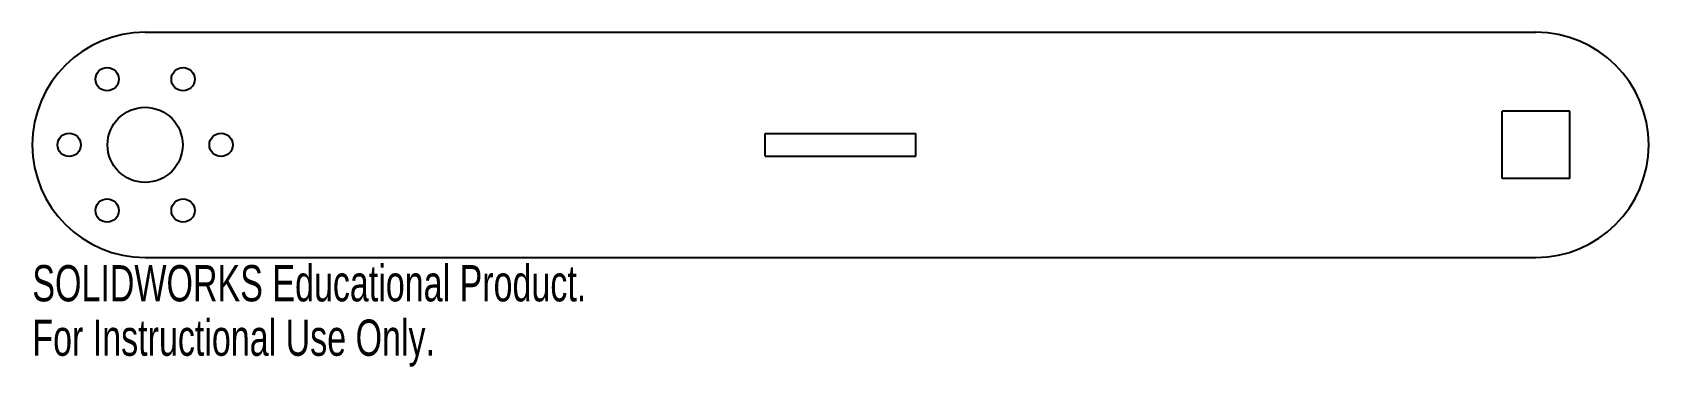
# Model space of a CAD drawing. Header units: millimetres. Extents: x -15 to 200, y -30 to 15.
import ezdxf

# ---------------------------------------------------------------- set-up
doc = ezdxf.new("R2010")
doc.units = ezdxf.units.MM
doc.styles.add('SLDTEXTSTYLE0', font='TXT', dxfattribs={"width": 0.7})

msp = doc.modelspace()

# ---------------------------------------------------------------- linework, layer by layer
at = {"color": 7, "linetype": 'Continuous', "lineweight": 25}
for p, q in [((0, 15), (185, 15)), ((180.5, -4.5), (180.5, 4.5)), ((189.5, 4.5), (180.5, 4.5)), ((189.5, -4.5), (189.5, 4.5)), ((82.5, -1.5), (82.5, 1.5)), ((82.5, 1.5), (102.5, 1.5)), ((102.5, -1.5), (102.5, 1.5)), ((82.5, -1.5), (102.5, -1.5)), ((189.5, -4.5), (180.5, -4.5)), ((0, -15), (185, -15))]:
    msp.add_line(p, q, dxfattribs=at)
for centre, radius in [((-5.05, 8.75), 1.55), ((5.05, 8.75), 1.55), ((0, 0), 5), ((-10.1, 0), 1.55), ((10.1, 0), 1.55), ((-5.05, -8.75), 1.55), ((5.05, -8.75), 1.55)]:
    msp.add_circle(centre, radius, dxfattribs=at)
for centre, start, end in [((0, 0), 90, 270), ((185, 0), 270, 90)]:
    msp.add_arc(centre, 15, start, end, dxfattribs=at)

# ---------------------------------------------------------------- texts
at = {"color": 7, "linetype": 'Continuous', "char_height": 4.8336, "attachment_point": 1, "style": 'SLDTEXTSTYLE0'}
for s, insert in [('SOLIDWORKS Educational Product.', (-15, -16.02)), ('For Instructional Use Only.', (-15, -23.27))]:
    msp.add_mtext(s, dxfattribs=dict(at, insert=insert))

doc.saveas('drawing.dxf')
